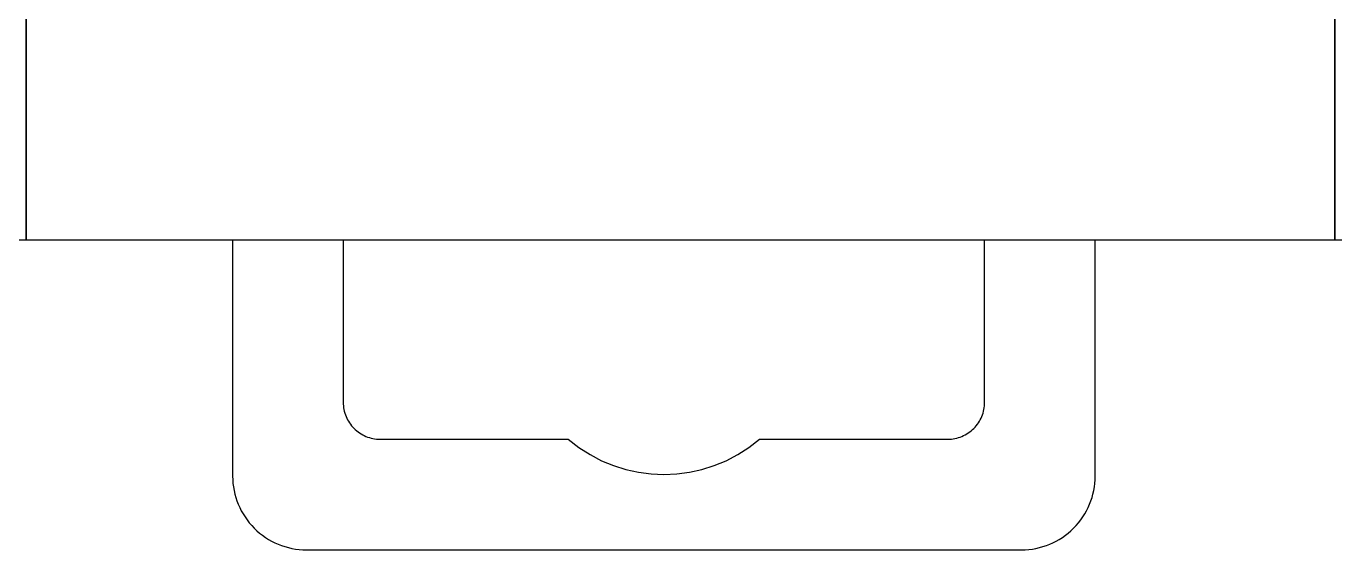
# Model space of a CAD drawing. Header units: millimetres. Extents: x -208796 to -83323, y 30910 to 103951.
# Drawn here: x -100278.11 to -100260.13, y 36493.81 to 36501 of the extents above; entities that cross this region are included whole.
import ezdxf

# ---------------------------------------------------------------- set-up
doc = ezdxf.new("R2010")
doc.units = ezdxf.units.MM
doc.header["$LTSCALE"] = 3

# ---------------------------------------------------------------- blocks, each defined once
blk = doc.blocks.new('*U99')
for p, q in [((-8.986, 79.4816), (-8.986, 0)), ((-8.986, 0), (-8.986, 79.4816)), ((-8.986, 0), (-26.958, 0)), ((-24.1229, 0), (-24.1229, -3.2401)), ((-22.6042, 0), (-22.6042, -2.2276)), ((-13.7954, -2.2276), (-13.7954, 0)), ((-12.2767, -3.2401), (-12.2767, 0)), ((8.986, 0), (-8.986, 0)), ((-6.1509, 0), (-6.1509, -3.2401)), ((-4.6322, 0), (-4.6322, -2.2276)), ((4.1766, -2.2276), (4.1766, 0)), ((5.6953, -3.2401), (5.6953, 0)), ((-22.6042, -2.2276), (-22.6042, -2.2276)), ((-22.6042, -2.2276), (-22.6036, -2.2525)), ((-22.6036, -2.2525), (-22.6018, -2.2775)), ((-22.6018, -2.2775), (-22.5988, -2.3022)), ((-22.5988, -2.3022), (-22.5945, -2.3267)), ((-22.5945, -2.3267), (-22.5891, -2.3508)), ((-13.8108, -2.3508), (-13.8053, -2.3267)), ((-13.8053, -2.3267), (-13.8011, -2.3022)), ((-13.8011, -2.3022), (-13.798, -2.2775)), ((-13.798, -2.2775), (-13.7962, -2.2525)), ((-13.7962, -2.2525), (-13.7954, -2.2276)), ((-4.6322, -2.2276), (-4.6322, -2.2276)), ((-4.6322, -2.2276), (-4.6316, -2.2525)), ((-4.6316, -2.2525), (-4.6298, -2.2775)), ((-4.6298, -2.2775), (-4.6268, -2.3022)), ((-4.6268, -2.3022), (-4.6225, -2.3267)), ((-4.6225, -2.3267), (-4.6171, -2.3508)), ((4.1612, -2.3508), (4.1667, -2.3267)), ((4.1667, -2.3267), (4.1709, -2.3022)), ((4.1709, -2.3022), (4.174, -2.2775)), ((4.174, -2.2775), (4.1758, -2.2525)), ((4.1758, -2.2525), (4.1766, -2.2276)), ((-22.5891, -2.3508), (-22.5825, -2.3746)), ((-22.5825, -2.3746), (-22.5747, -2.3981)), ((-22.5747, -2.3981), (-22.5657, -2.4212)), ((-22.5657, -2.4212), (-22.5558, -2.4437)), ((-22.5558, -2.4437), (-22.5447, -2.4658)), ((-22.5447, -2.4658), (-22.5327, -2.4873)), ((-22.5327, -2.4873), (-22.5193, -2.5083)), ((-22.5193, -2.5083), (-22.5051, -2.5284)), ((-13.895, -2.5284), (-13.8806, -2.5083)), ((-13.8806, -2.5083), (-13.8674, -2.4873)), ((-13.8674, -2.4873), (-13.8552, -2.4658)), ((-13.8552, -2.4658), (-13.8441, -2.4437)), ((-13.8441, -2.4437), (-13.834, -2.4212)), ((-13.834, -2.4212), (-13.8252, -2.3981)), ((-13.8252, -2.3981), (-13.8174, -2.3746)), ((-13.8174, -2.3746), (-13.8108, -2.3508)), ((-4.6171, -2.3508), (-4.6105, -2.3746)), ((-4.6105, -2.3746), (-4.6027, -2.3981)), ((-4.6027, -2.3981), (-4.5937, -2.4212)), ((-4.5937, -2.4212), (-4.5838, -2.4437)), ((-4.5838, -2.4437), (-4.5727, -2.4658)), ((-4.5727, -2.4658), (-4.5607, -2.4873)), ((-4.5607, -2.4873), (-4.5473, -2.5083)), ((-4.5473, -2.5083), (-4.5331, -2.5284)), ((4.077, -2.5284), (4.0914, -2.5083)), ((4.0914, -2.5083), (4.1046, -2.4873)), ((4.1046, -2.4873), (4.1168, -2.4658)), ((4.1168, -2.4658), (4.1279, -2.4437)), ((4.1279, -2.4437), (4.138, -2.4212)), ((4.138, -2.4212), (4.1468, -2.3981)), ((4.1468, -2.3981), (4.1546, -2.3746)), ((4.1546, -2.3746), (4.1612, -2.3508)), ((-22.5051, -2.5284), (-22.4897, -2.5482)), ((-22.4897, -2.5482), (-22.4734, -2.5671)), ((-22.4734, -2.5671), (-22.4559, -2.5855)), ((-22.4559, -2.5855), (-22.4559, -2.5855)), ((-22.4559, -2.5855), (-22.4378, -2.6027)), ((-22.4378, -2.6027), (-22.4189, -2.619)), ((-22.4189, -2.619), (-22.3993, -2.6342)), ((-22.3993, -2.6342), (-22.3789, -2.6486)), ((-22.3789, -2.6486), (-22.3581, -2.6618)), ((-22.3581, -2.6618), (-22.3365, -2.674)), ((-22.3365, -2.674), (-22.3145, -2.6851)), ((-22.3145, -2.6851), (-22.2918, -2.6952)), ((-22.2918, -2.6952), (-22.2689, -2.704)), ((-14.1311, -2.704), (-14.108, -2.6952)), ((-14.108, -2.6952), (-14.0855, -2.6851)), ((-14.0855, -2.6851), (-14.0634, -2.674)), ((-14.0634, -2.674), (-14.0419, -2.6618)), ((-14.0419, -2.6618), (-14.0209, -2.6486)), ((-14.0209, -2.6486), (-14.0008, -2.6342)), ((-14.0008, -2.6342), (-13.981, -2.619)), ((-13.981, -2.619), (-13.9621, -2.6027)), ((-13.9621, -2.6027), (-13.9437, -2.5855)), ((-13.9437, -2.5855), (-13.9265, -2.5671)), ((-13.9437, -2.5855), (-13.9437, -2.5855)), ((-13.9265, -2.5671), (-13.9102, -2.5482)), ((-13.9102, -2.5482), (-13.895, -2.5284)), ((-4.5331, -2.5284), (-4.5177, -2.5482)), ((-4.5177, -2.5482), (-4.5014, -2.5671)), ((-4.5014, -2.5671), (-4.4839, -2.5855)), ((-4.4839, -2.5855), (-4.4839, -2.5855)), ((-4.4839, -2.5855), (-4.4658, -2.6027)), ((-4.4658, -2.6027), (-4.4469, -2.619)), ((-4.4469, -2.619), (-4.4273, -2.6342)), ((-4.4273, -2.6342), (-4.4069, -2.6486)), ((-4.4069, -2.6486), (-4.3861, -2.6618)), ((-4.3861, -2.6618), (-4.3645, -2.674)), ((-4.3645, -2.674), (-4.3425, -2.6851)), ((-4.3425, -2.6851), (-4.3198, -2.6952)), ((-4.3198, -2.6952), (-4.2969, -2.704)), ((3.8409, -2.704), (3.864, -2.6952)), ((3.864, -2.6952), (3.8865, -2.6851)), ((3.8865, -2.6851), (3.9086, -2.674)), ((3.9086, -2.674), (3.9301, -2.6618)), ((3.9301, -2.6618), (3.9511, -2.6486)), ((3.9511, -2.6486), (3.9712, -2.6342)), ((3.9712, -2.6342), (3.991, -2.619)), ((3.991, -2.619), (4.0099, -2.6027)), ((4.0099, -2.6027), (4.0283, -2.5855)), ((4.0283, -2.5855), (4.0455, -2.5671)), ((4.0283, -2.5855), (4.0283, -2.5855)), ((4.0455, -2.5671), (4.0618, -2.5482)), ((4.0618, -2.5482), (4.077, -2.5284)), ((-22.2689, -2.704), (-22.2454, -2.7118)), ((-22.2454, -2.7118), (-22.2216, -2.7184)), ((-22.2216, -2.7184), (-22.1973, -2.7239)), ((-22.1973, -2.7239), (-22.1729, -2.7281)), ((-22.1729, -2.7281), (-22.1481, -2.7312)), ((-22.1481, -2.7312), (-22.1231, -2.733)), ((-22.1231, -2.733), (-22.0979, -2.7338)), ((-22.0979, -2.7338), (-19.5137, -2.7338)), ((-19.5137, -2.7338), (-19.5137, -2.7338)), ((-19.5137, -2.7338), (-19.3679, -2.8471)), ((-19.3679, -2.8471), (-19.2147, -2.9455)), ((-17.1852, -2.9455), (-17.032, -2.8471)), ((-17.032, -2.8471), (-16.8859, -2.7338)), ((-16.8859, -2.7338), (-14.3017, -2.7338)), ((-14.3017, -2.7338), (-14.2768, -2.733)), ((-14.3017, -2.7338), (-14.3017, -2.7338)), ((-14.2768, -2.733), (-14.2518, -2.7312)), ((-14.2518, -2.7312), (-14.2271, -2.7281)), ((-14.2271, -2.7281), (-14.2026, -2.7239)), ((-14.2026, -2.7239), (-14.1785, -2.7184)), ((-14.1785, -2.7184), (-14.1546, -2.7118)), ((-14.1546, -2.7118), (-14.1311, -2.704)), ((-4.2969, -2.704), (-4.2734, -2.7118)), ((-4.2734, -2.7118), (-4.2496, -2.7184)), ((-4.2496, -2.7184), (-4.2253, -2.7239)), ((-4.2253, -2.7239), (-4.2009, -2.7281)), ((-4.2009, -2.7281), (-4.1761, -2.7312)), ((-4.1761, -2.7312), (-4.1511, -2.733)), ((-4.1511, -2.733), (-4.1259, -2.7338)), ((-4.1259, -2.7338), (-1.5417, -2.7338)), ((-1.5417, -2.7338), (-1.5417, -2.7338)), ((-1.5417, -2.7338), (-1.3959, -2.8471)), ((-1.3959, -2.8471), (-1.2427, -2.9455)), ((0.7868, -2.9455), (0.94, -2.8471)), ((0.94, -2.8471), (1.0861, -2.7338)), ((1.0861, -2.7338), (3.6703, -2.7338)), ((3.6703, -2.7338), (3.6952, -2.733)), ((3.6703, -2.7338), (3.6703, -2.7338)), ((3.6952, -2.733), (3.7202, -2.7312)), ((3.7202, -2.7312), (3.7449, -2.7281)), ((3.7449, -2.7281), (3.7694, -2.7239)), ((3.7694, -2.7239), (3.7935, -2.7184)), ((3.7935, -2.7184), (3.8174, -2.7118)), ((3.8174, -2.7118), (3.8409, -2.704)), ((-19.2147, -2.9455), (-19.0552, -3.0286)), ((-19.0552, -3.0286), (-18.8903, -3.0968)), ((-17.5096, -3.0968), (-17.3448, -3.0286)), ((-17.3448, -3.0286), (-17.1852, -2.9455)), ((-1.2427, -2.9455), (-1.0832, -3.0286)), ((-1.0832, -3.0286), (-0.9183, -3.0968)), ((0.4624, -3.0968), (0.6272, -3.0286)), ((0.6272, -3.0286), (0.7868, -2.9455)), ((-18.8903, -3.0968), (-18.7215, -3.1496)), ((-18.7215, -3.1496), (-18.5494, -3.1876)), ((-18.5494, -3.1876), (-18.3752, -3.2102)), ((-18.3752, -3.2102), (-18.1999, -3.2179)), ((-18.1999, -3.2179), (-18.0248, -3.2102)), ((-18.0248, -3.2102), (-17.8506, -3.1876)), ((-17.8506, -3.1876), (-17.6786, -3.1496)), ((-17.6786, -3.1496), (-17.5096, -3.0968)), ((-0.9183, -3.0968), (-0.7495, -3.1496)), ((-0.7495, -3.1496), (-0.5774, -3.1876)), ((-0.5774, -3.1876), (-0.4032, -3.2102)), ((-0.4032, -3.2102), (-0.2279, -3.2179)), ((-0.2279, -3.2179), (-0.0528, -3.2102)), ((-0.0528, -3.2102), (0.1214, -3.1876)), ((0.1214, -3.1876), (0.2934, -3.1496)), ((0.2934, -3.1496), (0.4624, -3.0968)), ((-24.1229, -3.2401), (-24.1229, -3.2401)), ((-24.1229, -3.2401), (-24.1217, -3.2902)), ((-24.1217, -3.2902), (-24.1181, -3.3401)), ((-24.1181, -3.3401), (-24.1121, -3.3895)), ((-24.1121, -3.3895), (-24.1034, -3.4384)), ((-12.2964, -3.4384), (-12.288, -3.3895)), ((-12.288, -3.3895), (-12.2817, -3.3401)), ((-12.2817, -3.3401), (-12.2781, -3.2902)), ((-12.2781, -3.2902), (-12.2767, -3.2401)), ((-6.1509, -3.2401), (-6.1509, -3.2401)), ((-6.1509, -3.2401), (-6.1497, -3.2902)), ((-6.1497, -3.2902), (-6.1461, -3.3401)), ((-6.1461, -3.3401), (-6.1401, -3.3895)), ((-6.1401, -3.3895), (-6.1314, -3.4384)), ((5.6756, -3.4384), (5.684, -3.3895)), ((5.684, -3.3895), (5.6903, -3.3401)), ((5.6903, -3.3401), (5.6939, -3.2902)), ((5.6939, -3.2902), (5.6953, -3.2401)), ((-24.1034, -3.4384), (-24.0926, -3.4866)), ((-24.0926, -3.4866), (-24.0793, -3.5343)), ((-24.0793, -3.5343), (-24.0638, -3.5812)), ((-24.0638, -3.5812), (-24.0459, -3.6274)), ((-12.3538, -3.6274), (-12.3361, -3.5812)), ((-12.3361, -3.5812), (-12.3206, -3.5343)), ((-12.3206, -3.5343), (-12.3074, -3.4866)), ((-12.3074, -3.4866), (-12.2964, -3.4384)), ((-6.1314, -3.4384), (-6.1206, -3.4866)), ((-6.1206, -3.4866), (-6.1073, -3.5343)), ((-6.1073, -3.5343), (-6.0918, -3.5812)), ((-6.0918, -3.5812), (-6.0739, -3.6274)), ((5.6182, -3.6274), (5.6359, -3.5812)), ((5.6359, -3.5812), (5.6514, -3.5343)), ((5.6514, -3.5343), (5.6646, -3.4866)), ((5.6646, -3.4866), (5.6756, -3.4384)), ((-24.0459, -3.6274), (-24.026, -3.6725)), ((-24.026, -3.6725), (-24.0038, -3.7166)), ((-24.0038, -3.7166), (-23.9795, -3.7596)), ((-23.9795, -3.7596), (-23.9529, -3.8016)), ((-12.4469, -3.8016), (-12.4205, -3.7596)), ((-12.4205, -3.7596), (-12.3961, -3.7166)), ((-12.3961, -3.7166), (-12.3739, -3.6725)), ((-12.3739, -3.6725), (-12.3538, -3.6274)), ((-6.0739, -3.6274), (-6.054, -3.6725)), ((-6.054, -3.6725), (-6.0318, -3.7166)), ((-6.0318, -3.7166), (-6.0075, -3.7596)), ((-6.0075, -3.7596), (-5.9809, -3.8016)), ((5.5251, -3.8016), (5.5515, -3.7596)), ((5.5515, -3.7596), (5.5759, -3.7166)), ((5.5759, -3.7166), (5.5981, -3.6725)), ((5.5981, -3.6725), (5.6182, -3.6274)), ((-23.9529, -3.8016), (-23.9245, -3.8421)), ((-23.9245, -3.8421), (-23.8938, -3.8816)), ((-23.8938, -3.8816), (-23.8612, -3.9195)), ((-23.8612, -3.9195), (-23.8264, -3.956)), ((-12.5732, -3.956), (-12.5387, -3.9195)), ((-12.5387, -3.9195), (-12.5061, -3.8816)), ((-12.5061, -3.8816), (-12.4756, -3.8421)), ((-12.4756, -3.8421), (-12.4469, -3.8016)), ((-5.9809, -3.8016), (-5.9525, -3.8421)), ((-5.9525, -3.8421), (-5.9218, -3.8816)), ((-5.9218, -3.8816), (-5.8892, -3.9195)), ((-5.8892, -3.9195), (-5.8544, -3.956)), ((5.3988, -3.956), (5.4333, -3.9195)), ((5.4333, -3.9195), (5.4659, -3.8816)), ((5.4659, -3.8816), (5.4964, -3.8421)), ((5.4964, -3.8421), (5.5251, -3.8016)), ((-23.8264, -3.956), (-23.8264, -3.956)), ((-23.8264, -3.956), (-23.7902, -3.9905)), ((-23.7902, -3.9905), (-23.7523, -4.0231)), ((-23.7523, -4.0231), (-23.713, -4.0536)), ((-23.713, -4.0536), (-23.6723, -4.0823)), ((-23.6723, -4.0823), (-23.6306, -4.1087)), ((-23.6306, -4.1087), (-23.5874, -4.1331)), ((-23.5874, -4.1331), (-23.5433, -4.1553)), ((-12.8567, -4.1553), (-12.8126, -4.1331)), ((-12.8126, -4.1331), (-12.7696, -4.1087)), ((-12.7696, -4.1087), (-12.7276, -4.0823)), ((-12.7276, -4.0823), (-12.6871, -4.0536)), ((-12.6871, -4.0536), (-12.6476, -4.0231)), ((-12.6476, -4.0231), (-12.6097, -3.9905)), ((-12.6097, -3.9905), (-12.5732, -3.956)), ((-12.5732, -3.956), (-12.5732, -3.956)), ((-5.8544, -3.956), (-5.8544, -3.956)), ((-5.8544, -3.956), (-5.8182, -3.9905)), ((-5.8182, -3.9905), (-5.7803, -4.0231)), ((-5.7803, -4.0231), (-5.741, -4.0536)), ((-5.741, -4.0536), (-5.7003, -4.0823)), ((-5.7003, -4.0823), (-5.6586, -4.1087)), ((-5.6586, -4.1087), (-5.6154, -4.1331)), ((-5.6154, -4.1331), (-5.5713, -4.1553)), ((5.1153, -4.1553), (5.1594, -4.1331)), ((5.1594, -4.1331), (5.2024, -4.1087)), ((5.2024, -4.1087), (5.2444, -4.0823)), ((5.2444, -4.0823), (5.2849, -4.0536)), ((5.2849, -4.0536), (5.3244, -4.0231)), ((5.3244, -4.0231), (5.3623, -3.9905)), ((5.3623, -3.9905), (5.3988, -3.956)), ((5.3988, -3.956), (5.3988, -3.956)), ((-23.5433, -4.1553), (-23.498, -4.1754)), ((-23.498, -4.1754), (-23.452, -4.1931)), ((-23.452, -4.1931), (-23.4051, -4.2087)), ((-23.4051, -4.2087), (-23.3575, -4.2219)), ((-23.3575, -4.2219), (-23.309, -4.2329)), ((-23.309, -4.2329), (-23.2602, -4.2413)), ((-23.2602, -4.2413), (-23.2107, -4.2476)), ((-23.2107, -4.2476), (-23.1608, -4.2512)), ((-23.1608, -4.2512), (-23.1104, -4.2526)), ((-23.1104, -4.2526), (-13.2892, -4.2526)), ((-13.2892, -4.2526), (-13.2391, -4.2512)), ((-13.2892, -4.2526), (-13.2892, -4.2526)), ((-13.2391, -4.2512), (-13.1892, -4.2476)), ((-13.1892, -4.2476), (-13.1398, -4.2413)), ((-13.1398, -4.2413), (-13.0908, -4.2329)), ((-13.0908, -4.2329), (-13.0426, -4.2219)), ((-13.0426, -4.2219), (-12.9949, -4.2087)), ((-12.9949, -4.2087), (-12.948, -4.1931)), ((-12.948, -4.1931), (-12.9018, -4.1754)), ((-12.9018, -4.1754), (-12.8567, -4.1553)), ((-5.5713, -4.1553), (-5.526, -4.1754)), ((-5.526, -4.1754), (-5.48, -4.1931)), ((-5.48, -4.1931), (-5.4331, -4.2087)), ((-5.4331, -4.2087), (-5.3855, -4.2219)), ((-5.3855, -4.2219), (-5.337, -4.2329)), ((-5.337, -4.2329), (-5.2882, -4.2413)), ((-5.2882, -4.2413), (-5.2387, -4.2476)), ((-5.2387, -4.2476), (-5.1888, -4.2512)), ((-5.1888, -4.2512), (-5.1384, -4.2526)), ((-5.1384, -4.2526), (4.6828, -4.2526)), ((4.6828, -4.2526), (4.7329, -4.2512)), ((4.6828, -4.2526), (4.6828, -4.2526)), ((4.7329, -4.2512), (4.7828, -4.2476)), ((4.7828, -4.2476), (4.8322, -4.2413)), ((4.8322, -4.2413), (4.8812, -4.2329)), ((4.8812, -4.2329), (4.9294, -4.2219)), ((4.9294, -4.2219), (4.9771, -4.2087)), ((4.9771, -4.2087), (5.024, -4.1931)), ((5.024, -4.1931), (5.0702, -4.1754)), ((5.0702, -4.1754), (5.1153, -4.1553))]:
    blk.add_line(p, q)

msp = doc.modelspace()

# ---------------------------------------------------------------- block references
for p in [(-100269.12, 36498.064), (-100251.148, 36498.064)]:
    msp.add_blockref('*U99', p)

doc.saveas('drawing.dxf')
